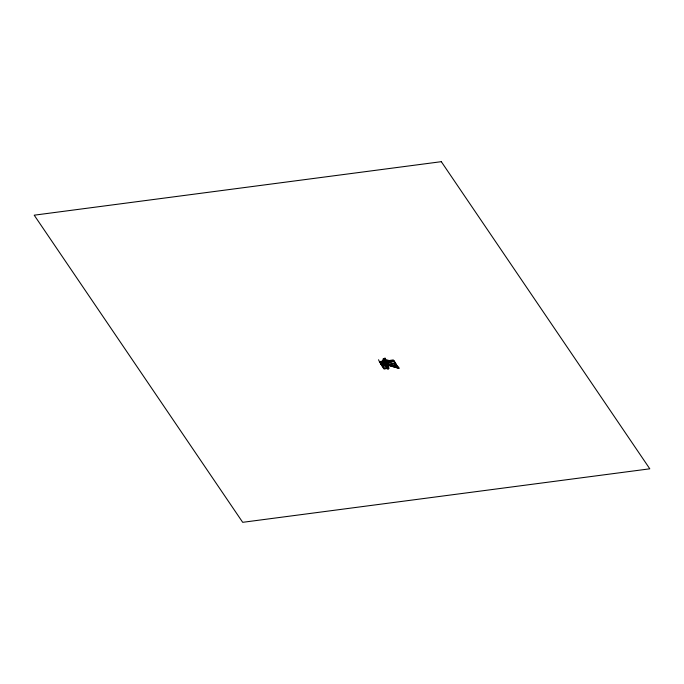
<?xml version="1.0" encoding="UTF-8"?>
<svg xmlns="http://www.w3.org/2000/svg" width="684" height="684" viewBox="0 0 684 684"><rect width="100%" height="100%" fill="white"/><g stroke="black" fill="none" stroke-linecap="round" stroke-linejoin="round"><path stroke-width="1.03" d="M379.15 361.246L378.594 359.75M384.801 361.255L393.283 359.904L398.413 368.248L387.016 364.846L381.732 365.453L388.238 369.42L383.108 361.067L379.526 361.862L383.792 368.804L389.076 368.206L383.314 358.826L385.041 358.254L384.545 363.401L383.356 361.785M380.338 362.588L389.863 361.118L382.963 361.503L383.314 358.826L394.711 362.229M383.536 361.759L379.731 362.195L380.295 362.511M380.911 364.085L386.169 363.478L398.353 366.786L399.319 368.351L387.135 365.042L381.869 365.641M379.757 361.639L385.879 365.564L384.357 363.418M385.041 358.254L384.588 361.725L379.996 362.623L393.967 360.562L396.301 364.367L384.647 360.998L379.714 361.562L384.151 368.796L388.734 368.274L383.177 359.228L385.041 358.254M441.308 161.68L34.2 215.186L242.692 522.319L649.8 468.814L441.308 161.68M384.827 361.289L379.526 361.862L386.99 365.752L388.084 367.539L380.646 363.683L385.921 363.076L397.524 366.453L396.429 364.666L384.827 361.289"/></g></svg>
